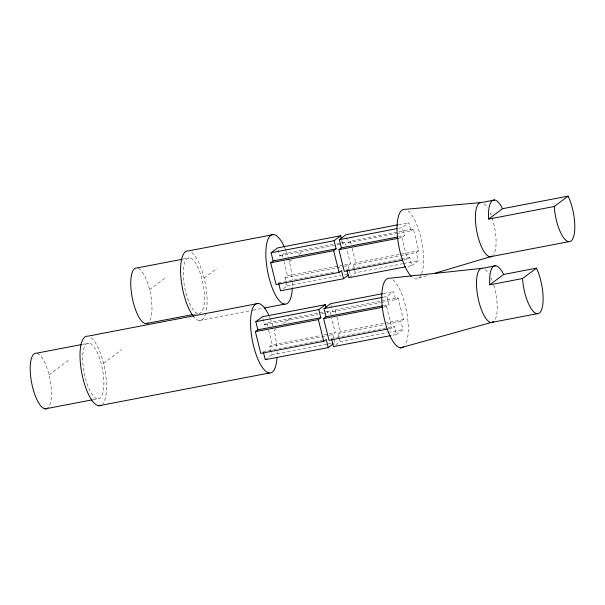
<?xml version="1.0" encoding="UTF-8"?>
<svg xmlns="http://www.w3.org/2000/svg" width="605" height="605" viewBox="0 0 605 605"><rect width="100%" height="100%" fill="white"/><g stroke="black" fill="none" stroke-linecap="round" stroke-linejoin="round"><path stroke-width="0.45" stroke-dasharray="3.02 2.27" d="M149.579 289.644L164.658 278.368M49.02 374.903L69.303 359.741M204.112 278.035L217.135 268.295M103.553 363.295L121.779 349.66M278.141 249.676L279.714 256.013L282.18 254.176L333.113 244.397M289.387 261.662L291.557 260.037M298.787 254.629L302.409 251.922M283.458 288.63L287.11 285.9L285.091 277.748L287.556 275.903L350.529 263.818L346.937 249.328M279.714 256.013L342.687 243.928L345.145 242.083L346.045 245.706M346.589 237.485L347.928 242.915L350.393 241.077L413.366 228.985L418.743 250.72L416.278 252.557L400.54 255.582M262.857 318.563L264.43 324.9L266.888 323.062L325.233 311.855M344.358 266.366L348.064 265.655L350.529 263.818M398.612 228.304L402.317 227.593L408.882 222.678L410.901 230.83L397.009 233.492M354.205 268.272L353.312 264.65L355.77 262.804L418.743 250.72M276.288 328.908L274.095 330.549A35.377 11.676 79.1 0 1 276.924 348.556M283.579 323.456L292.321 316.914M398.166 238.294L401.871 237.584L404.329 235.738L402.317 227.593M410.901 230.83L413.366 228.985M349.486 277.166L355.324 272.802L402.552 263.735M265.255 359.695L271.827 354.787L269.807 346.635L272.273 344.789L320.423 335.548M330.761 314.592L329.861 310.97L327.396 312.808L326.503 309.193M330.852 304.557L332.644 311.802L335.109 309.964L398.082 297.872L403.459 319.599L400.994 321.444L385.249 324.469M403.543 260.029L407.248 259.318L409.714 257.473L411.725 265.625L407.097 266.51M411.725 265.625L418.297 260.71L416.278 252.557M329.075 335.253L332.78 334.542L335.238 332.697L331.653 318.215M383.328 297.191L387.026 296.48L393.598 291.565L395.617 299.709L381.725 302.379M338.921 337.159L338.021 333.536L340.486 331.691L384.009 323.335M383.804 307L386.58 306.47L389.045 304.625L387.026 296.48M395.617 299.709L398.082 297.872M335.662 344.963L340.04 341.689L387.268 332.614M388.259 328.916L391.964 328.205L394.422 326.36L396.441 334.512L391.813 335.397M396.441 334.512L403.013 329.596L400.994 321.444M418.713 278.111L428.582 275.162M183.035 259.121L189.478 257.881M398.703 224.637L408.882 222.678M336.811 243.686L340.517 242.976M341.447 242.794L345.145 242.083M347.928 242.915L396.086 233.674M398.778 236.812L404.329 235.738M285.091 277.748L343.428 266.548M353.312 264.65L399.61 255.764M278.519 282.664L283.155 281.771M284.078 281.597L335.934 271.637M346.741 269.565L400.45 259.25M401.372 259.076L409.714 257.473M287.11 285.9L340.819 275.585M344.525 274.874L348.23 274.163M403.482 263.553L418.297 260.71M193.608 314.426L198.213 313.541A28.306 9.34 79.1 0 0 200.036 272.749A28.306 9.34 79.1 0 0 183.285 270.851A28.306 9.34 79.1 0 0 198.213 313.541M199.302 320.499L252.134 310.357M253.064 310.176L263.258 308.217M82.477 344.381L88.92 343.141M383.411 293.516L393.598 291.565M326.155 311.681L329.861 310.97M264.43 324.9L318.139 314.592M321.845 313.882L325.543 313.163M332.644 311.802L380.802 302.56M383.487 305.691L389.045 304.625M324.129 334.837L335.238 332.697M384.939 323.161L403.459 319.599M269.807 346.635L328.144 335.435M338.021 333.536L384.326 324.643M263.236 351.55L322.503 340.169M331.457 338.452L382.383 328.674M383.313 328.492L394.422 326.36M271.827 354.787L327.388 344.116M328.311 343.935L332.939 343.05M388.198 332.44L403.013 329.596M93.049 399.686L97.655 398.801A28.306 9.34 79.1 0 0 99.477 358.009A28.306 9.34 79.1 0 0 82.726 356.103A28.306 9.34 79.1 0 0 97.655 398.801M401.871 237.584L407.248 259.318M386.58 306.47L391.964 328.205M350.393 241.077L351.293 244.7M352.186 248.322L355.77 262.804M354.432 269.18L355.324 272.802M341.787 240.306L342.687 243.928M348.064 265.655L350.076 273.808M335.109 309.964L336.009 313.587M336.902 317.202L340.486 331.691M339.148 338.066L340.04 341.689M332.78 334.542L334.792 342.695M282.18 254.176L283.072 257.798M283.972 261.421L287.556 275.903M266.888 323.062L267.788 326.685M268.688 330.3L272.273 344.789M268.877 315.349A35.377 11.676 79.1 0 1 269.928 317.723M270.269 318.555A35.377 11.676 79.1 0 1 272.916 326.178M277.06 351.407A35.377 11.676 79.1 0 1 277.067 355.952M91.143 337.726A35.377 11.676 79.1 0 1 105.073 370.525A35.377 11.676 79.1 0 1 102.714 403.943M37.079 353.35A28.306 9.34 79.1 0 1 50.011 379.411A28.306 9.34 79.1 0 1 47.53 408.209M138.303 268.34A28.306 9.34 79.1 0 1 150.002 291.436A28.306 9.34 79.1 0 1 149.987 320.438M205.798 313.239A35.377 11.676 79.1 0 1 193.683 316.657M191.702 252.466A35.377 11.676 79.1 0 1 206.252 311.28M284.864 248.027A35.377 11.676 79.1 0 1 285.893 250.515M286.226 251.377A35.377 11.676 79.1 0 1 288.199 257.299M288.449 258.161A35.377 11.676 79.1 0 1 292.207 279.669M292.344 282.52A35.377 11.676 79.1 0 1 292.321 287.92M421.08 274.965A35.377 11.676 79.1 0 1 412.451 277.4M408.163 210.903A35.377 11.676 79.1 0 1 421.269 239.467A35.377 11.676 79.1 0 1 421.715 273.437M484.068 203.734A27.596 9.105 79.1 0 1 487.66 208.052M490.111 212.771A27.596 9.105 79.1 0 1 491.139 215.274M492.046 217.815A27.596 9.105 79.1 0 1 493.287 255.144M392.879 279.79A35.377 11.676 79.1 0 1 406.295 309.858A35.377 11.676 79.1 0 1 405.796 343.852M485.18 269.475A27.596 9.105 79.1 0 1 488.772 273.785M490.867 277.725A27.596 9.105 79.1 0 1 492.251 281.007M493.688 285.174A27.596 9.105 79.1 0 1 493.408 321.89"/><path stroke-width="0.91" d="M278.746 283.571L280.538 290.816L343.511 278.724L341.492 270.571L339.027 272.416L276.054 284.509L270.677 262.774L273.142 260.929L271.123 252.784L277.695 247.868L340.668 235.776L341.341 238.491M271.123 252.784L334.096 240.692L340.668 235.776M402.62 260.203L344.275 271.411L338.898 249.676L341.364 247.831L339.344 239.686L345.916 234.77L397.772 224.81M270.677 262.774L333.65 250.682L336.115 248.837L334.096 240.692M263.462 352.45L265.255 359.695L328.22 347.61L326.208 339.458L323.743 341.303L260.77 353.388L255.393 331.661L257.859 329.816L255.839 321.663L262.411 316.755L325.384 304.663L326.057 307.378M343.511 278.724L348.616 274.897M255.839 321.663L318.812 309.579L325.384 304.663M387.329 329.09L328.991 340.29L323.615 318.563L326.072 316.717L324.061 308.565L330.632 303.657L382.489 293.697M255.393 331.661L318.366 319.569L320.832 317.723L318.812 309.579M488.643 219.093L502.513 208.717L568.11 196.126A27.596 9.105 79.1 0 1 571.007 241.04A27.596 9.105 79.1 0 1 554.24 206.494L488.643 219.093A27.596 9.105 79.1 0 1 502.513 208.717M328.22 347.61L333.332 343.784M554.24 206.494L568.11 196.126M489.763 284.826L503.632 274.458L536.423 268.159A27.596 9.105 79.1 0 1 539.327 313.072A27.596 9.105 79.1 0 1 522.554 278.534L489.763 284.826A27.596 9.105 79.1 0 1 503.632 274.458M522.554 278.534L536.423 268.159M434.859 273.286L492.296 256.157A27.596 9.105 79.1 0 1 476.944 232.146A27.596 9.105 79.1 0 1 481.482 202.531L494.603 200.013M400.48 347.822L493.408 321.89A27.596 9.105 79.1 0 1 478.056 297.887A27.596 9.105 79.1 0 1 482.593 268.272L495.714 265.754M273.657 234.551L188.382 250.924A35.377 11.676 79.1 0 0 180.857 276.84A35.377 11.676 79.1 0 0 193.683 316.657M182.113 259.295L137.002 267.962A28.306 9.34 79.1 0 0 132.351 298.333A28.306 9.34 79.1 0 0 148.089 322.957M339.344 239.686L396.759 228.66M273.142 260.929L336.115 248.837M341.364 247.831L397.848 236.986M338.898 249.676L398.166 238.294M405.244 266.865L348.76 277.718L346.96 270.473M489.997 256.8L568.715 241.69M145.737 323.615L192.692 314.6M258.373 303.438L87.823 336.183A35.377 11.676 79.1 0 0 81.788 373.02A35.377 11.676 79.1 0 0 101.005 405.358M264.188 308.043L284.577 304.126M81.554 344.555L36.444 353.214A28.306 9.34 79.1 0 0 31.793 383.593A28.306 9.34 79.1 0 0 47.53 408.209M324.061 308.565L382.398 297.365M257.859 329.816L320.832 317.723M326.072 316.717L382.564 305.873M323.615 318.563L382.882 307.181M390.883 335.578L333.468 346.597L331.676 339.352M491.109 322.541L537.028 313.723M45.178 408.874L92.134 399.86M98.744 405.758L269.293 373.013M482.593 268.272L389.56 278.247A35.377 11.676 79.1 0 0 383.744 316.218A35.377 11.676 79.1 0 0 403.422 346.99M481.482 202.531L404.843 209.368A35.377 11.676 79.1 0 0 397.455 236.759A35.377 11.676 79.1 0 0 411.302 276.372M333.65 250.682L339.027 272.416M318.366 319.569L323.743 341.303M292.321 287.92A35.377 11.676 79.1 0 1 276.402 296.639A35.377 11.676 79.1 0 1 266.495 244.949A35.377 11.676 79.1 0 1 284.516 247.233M276.984 357.752A35.377 11.676 79.1 0 1 261.088 365.473A35.377 11.676 79.1 0 1 251.098 314.532A35.377 11.676 79.1 0 1 268.522 314.6"/></g></svg>
